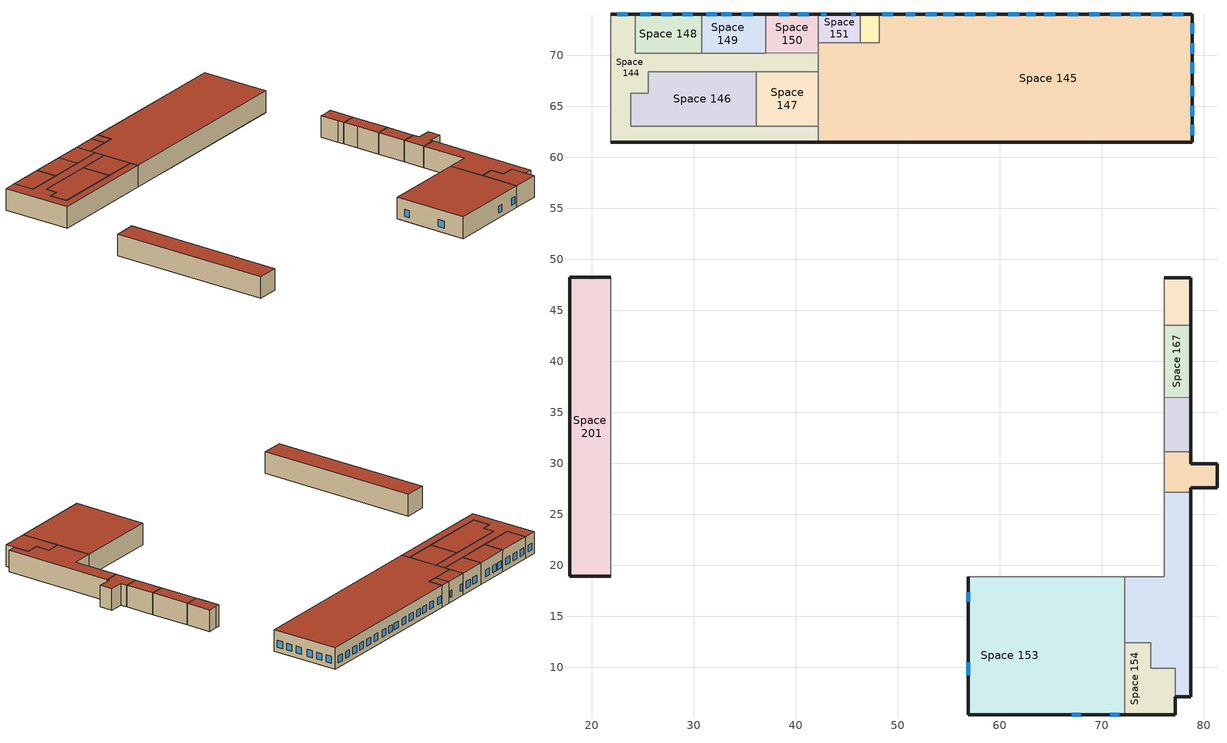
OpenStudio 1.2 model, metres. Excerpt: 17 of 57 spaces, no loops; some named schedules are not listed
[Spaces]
Space 144
 floor ground: 42.21,70.23 42.21,70.18 35.89,70.18 35.89,70.22 z3.96
 floor to Space 138: 42.21,63.03 42.21,61.47 33.91,61.47 33.91,63.03 z3.96; 24.27,74 24.27,70.21 30.78,70.21 35.89,70.22 35.89,70.18 42.21,70.18 42.21,68.41 25.55,68.41 25.55,66.28 23.82,66.28 23.82,63.56 21.87,63.56 21.87,74 z3.96
 floor to Space 129: 23.82,63.56 23.82,63.03 33.91,63.03 33.91,61.47 21.87,61.47 21.87,63.56 z3.96
 wall outside: 21.87,61.47 42.21,61.47 / 24.27,74 21.87,74 z3.96:7.92
 wall to Space 150: 42.21,70.23 37.07,70.22 z3.96:7.92
 wall to Space 145: 42.21,68.41 42.21,70.23 / 42.21,61.47 42.21,63.03 z3.96:7.92
 wall to Space 147: 36.13,68.41 42.21,68.41 / 42.21,63.03 36.13,63.03 z3.96:7.92
 wall to Space 146: 36.13,63.03 23.82,63.03 23.82,66.28 25.55,66.28 25.55,68.41 36.13,68.41 z3.96:7.92
 wall to Space 128: 21.87,74 21.87,61.47 z3.96:7.92
 wall to Space 148: 30.78,70.21 24.27,70.21 24.27,74 z3.96:7.92
 wall to Space 149: 37.07,70.22 30.78,70.21 z3.96:7.92
 window: 23.55,74 22.5,74 z4.86:6.11
 roof outside: 42.21,61.47 42.21,63.03 23.82,63.03 23.82,66.28 25.55,66.28 25.55,68.41 42.21,68.41 42.21,70.23 30.78,70.21 24.27,70.21 24.27,74 21.87,74 21.87,61.47 z7.92
Space 145
 floor to Space 141: 48.22,74 48.22,70.18 42.21,70.18 42.21,71.25 48.2,71.25 48.2,74 z3.96
 floor to Space 138: 48.22,70.18 48.19,61.47 42.21,61.47 42.21,70.18 z3.96
 floor ground: 78.85,74 78.85,61.47 78.81,61.47 z3.96
 floor to Space 133: 78.85,74 78.81,61.47 50.66,61.47 50.66,74 z3.96
 floor to Space 139: 50.66,74 50.66,61.47 48.19,61.47 48.22,70.18 48.22,74 z3.96
 wall outside: 42.21,61.47 78.85,61.47 78.85,74 48.2,74 z3.96:7.92
 wall to Space 147: 42.21,68.41 42.21,63.03 z3.96:7.92
 wall to Space 150: 42.21,71.25 42.21,70.23 z3.96:7.92
 wall to Space 151: 46.34,71.25 42.21,71.25 z3.96:7.92
 wall to Space 152: 48.2,74 48.2,71.25 46.34,71.25 z3.96:7.92
 window: 77.97,74 76.92,74 / 75.91,74 74.86,74 / 73.82,74 72.77,74 / 71.87,74 70.82,74 / 69.81,74 68.76,74 / 67.72,74 66.67,74 / 65.42,74 64.37,74 / 63.54,74 62.6,74 / 61.9,74 60.85,74 / 59.67,74 58.62,74 / 57.61,74 56.56,74 / 55.52,74 54.47,74 / 53.8,74 52.75,74 / 51.71,74 50.78,74 / 49.52,74 48.47,74 / 78.85,72.11 78.85,73.16 / 78.85,70.15 78.85,71.2 / 78.85,68.26 78.85,69.31 / 78.85,65.99 78.85,67.04 / 78.85,64.03 78.85,65.08 / 78.85,62.14 78.85,63.19 z4.86:6.11
 roof outside: 78.85,61.47 78.85,74 48.2,74 48.2,71.25 42.21,71.25 42.21,61.47 z7.92
Space 146
 floor to Space 129: 33.91,63.56 33.91,63.03 23.82,63.03 23.82,63.56 z3.96
 floor to Space 138: 36.13,68.41 36.13,63.03 33.91,63.03 33.91,63.56 23.82,63.56 23.82,66.28 25.55,66.28 25.55,68.41 z3.96
 wall to Space 147: 36.13,63.03 36.13,68.41 z3.96:7.92
 roof outside: 36.13,63.03 36.13,68.41 25.55,68.41 25.55,66.28 23.82,66.28 23.82,63.03 z7.92
Space 147
 floor to Space 138: 42.21,68.41 42.21,63.03 36.13,63.03 36.13,68.41 z3.96
 roof outside: 42.21,63.03 42.21,68.41 36.13,68.41 36.13,63.03 z7.92
Space 148
 floor to Space 138: 30.78,74 30.78,70.21 24.27,70.21 24.27,74 z3.96
 wall outside: 30.78,74 24.27,74 z3.96:7.92
 wall to Space 149: 30.78,70.21 30.78,74 z3.96:7.92
 window: 25.8,74 24.75,74 / 27.89,74 26.84,74 / 29.92,74 28.87,74 z4.86:6.11
 roof outside: 30.78,70.21 30.78,74 24.27,74 24.27,70.21 z7.92
Space 149
 floor to Space 138: 35.89,74 35.89,70.22 30.78,70.21 30.78,74 z3.96
 floor to Space 141: 37.07,74 37.07,70.22 35.89,70.22 35.89,74 z3.96
 wall outside: 37.07,74 30.78,74 z3.96:7.92
 wall to Space 150: 37.07,70.22 37.07,74 z3.96:7.92
 window: 32.26,74 31.21,74 / 33.73,74 32.68,74 / 35.78,74 34.73,74 z4.86:6.11
 roof outside: 30.78,70.21 37.07,70.22 37.07,74 30.78,74 z7.92
Space 150
 floor to Space 141: 42.21,74 42.21,70.23 37.07,70.22 37.07,74 z3.96
 wall outside: 42.21,74 37.07,74 z3.96:7.92
 wall to Space 151: 42.21,71.25 42.21,74 z3.96:7.92
 window: 39.4,74 38.35,74 / 41.27,74 40.22,74 z4.86:6.11
 roof outside: 37.07,70.22 42.21,70.23 42.21,74 37.07,74 z7.92
Space 151
 floor to Space 141: 46.34,74 46.34,71.25 42.21,71.25 42.21,74 z3.96
 wall outside: 46.34,74 42.21,74 z3.96:7.92
 wall to Space 152: 46.34,71.25 46.34,74 z3.96:7.92
 window: 45.9,74 45.45,74 / 42.97,74 42.52,74 z4.86:6.11
 roof outside: 46.34,71.25 46.34,74 42.21,74 42.21,71.25 z7.92
Space 152
 floor to Space 141: 48.2,74 48.2,71.25 46.34,71.25 46.34,74 z3.96
 wall outside: 48.2,74 46.34,74 z3.96:7.92
 roof outside: 48.2,71.25 48.2,74 46.34,74 46.34,71.25 z7.92
Space 153
 floor to Space 103: 65.05,16.94 65.05,5.37 56.89,5.37 56.89,16.94 z3.96
 floor to Space 108: 72.25,18.9 72.25,16.94 56.89,16.94 56.89,18.9 z3.96
 floor to Space 104: 72.25,16.94 72.25,5.37 65.05,5.37 65.05,16.94 z3.96
 wall outside: 56.89,18.9 56.89,5.37 72.25,5.37 z3.96:7.92
 wall to Space 111: 72.25,18.9 56.89,18.9 z3.96:7.92
 wall to Space 168: 72.25,12.41 72.25,18.9 z3.96:7.92
 wall to Space 154: 72.25,5.37 72.25,12.41 z3.96:7.92
 window: 70.84,5.37 71.73,5.37 / 67.05,5.37 67.94,5.37 / 56.89,10.52 56.89,9.23 / 56.89,17.34 56.89,16.42 z4.86:6.11
 roof outside: 72.25,5.37 72.25,18.9 56.89,18.9 56.89,5.37 z7.92
Space 154
 floor to Space 104: 74.39,12.41 74.39,5.37 72.25,5.37 72.25,12.41 z3.96
 floor to Space 108: 74.8,12.41 74.8,9.91 77.21,9.91 77.21,8.88 74.39,8.88 74.39,12.41 z3.96
 floor to Space 105: 77.21,8.88 77.21,5.37 74.39,5.37 74.39,8.88 z3.96
 wall outside: 72.25,5.37 77.21,5.37 77.21,7.11 z3.96:7.92
 wall to Space 168: 77.21,7.11 77.21,9.91 74.8,9.91 74.8,12.41 72.25,12.41 z3.96:7.92
 roof outside: 77.21,5.37 77.21,9.91 74.8,9.91 74.8,12.41 72.25,12.41 72.25,5.37 z7.92
Space 164
 floor to Space 114: 78.73,31.16 78.73,29.95 81.3,29.95 81.3,27.59 78.73,27.59 78.73,27.18 76.15,27.18 76.15,31.16 z3.96
 wall outside: 78.73,27.18 78.73,27.59 81.3,27.59 81.3,29.95 78.73,29.95 78.73,31.16 z3.96:7.92
 wall to Space 165: 78.73,31.16 76.15,31.16 z3.96:7.92
 wall to Space 111: 76.15,31.16 76.15,27.18 z3.96:7.92
 wall to Space 168: 76.15,27.18 77.44,27.18 78.73,27.18 z3.96:7.92
 roof outside: 78.73,27.18 78.73,27.59 81.3,27.59 81.3,29.95 78.73,29.95 78.73,31.16 76.15,31.16 76.15,27.18 z7.92
Space 165
 floor to Space 115: 78.73,36.47 78.73,31.16 76.15,31.16 76.15,36.44 z3.96
 wall outside: 78.73,31.16 78.73,36.47 z3.96:7.92
 wall to Space 167: 78.73,36.47 76.15,36.44 z3.96:7.92
 wall to Space 111: 76.15,36.44 76.15,31.16 z3.96:7.92
 roof outside: 78.73,31.16 78.73,36.47 76.15,36.44 76.15,31.16 z7.92
Space 166
 floor to Space 119: 78.73,48.18 78.73,43.56 76.15,43.56 76.15,48.18 76.95,48.18 z3.96
 wall outside: 78.73,43.56 78.73,48.18 76.95,48.18 76.15,48.18 z3.96:7.92
 wall to Space 116: 76.15,48.18 76.15,44.78 z3.96:7.92
 wall to Space 118: 76.15,44.78 76.15,43.56 z3.96:7.92
 wall to Space 167: 76.15,43.56 78.73,43.56 z3.96:7.92
 roof outside: 78.73,43.56 78.73,48.18 76.95,48.18 76.15,48.18 76.15,43.56 z7.92
Space 167
 floor to Space 117: 78.73,43.56 78.73,36.47 76.15,36.44 76.15,43.56 z3.96
 wall outside: 78.73,36.47 78.73,43.56 z3.96:7.92
 wall to Space 118: 76.15,43.56 76.15,40.8 z3.96:7.92
 wall to Space 116: 76.15,40.8 76.15,36.44 z3.96:7.92
 roof outside: 76.15,36.44 78.73,36.47 78.73,43.56 76.15,43.56 z7.92
Space 168
 floor to Space 112: 77.44,27.18 77.44,23.15 76.15,23.15 76.15,27.18 z3.96
 floor to Space 108: 77.21,18.91 77.21,9.91 74.8,9.91 74.8,12.41 74.39,12.41 74.39,16.94 72.25,16.94 72.25,18.9 76.15,18.9 76.15,18.91 z3.96
 floor to Space 104: 74.39,16.94 74.39,12.41 72.25,12.41 72.25,16.94 z3.96
 floor to Space 106: 78.73,27.18 78.73,7.11 77.21,7.11 77.21,18.91 76.15,18.91 76.15,23.15 77.44,23.15 77.44,27.18 z3.96
 wall outside: 77.21,7.11 78.73,7.11 78.73,27.18 z3.96:7.92
 wall to Space 111: 76.15,18.9 72.25,18.9 / 76.15,27.18 76.15,18.91 z3.96:7.92
 roof outside: 78.73,7.11 78.73,27.18 76.15,27.18 76.15,18.9 72.25,18.9 72.25,12.41 74.8,12.41 74.8,9.91 77.21,9.91 77.21,7.11 z7.92
Space 201
 floor to Space 169: 21.84,48.23 21.84,18.91 17.82,18.91 17.82,48.23 z3.96
 wall outside: 21.84,48.23 17.82,48.23 17.82,18.91 21.84,18.91 z3.96:7.92
 wall to Space 111: 21.84,18.91 21.84,48.23 z3.96:7.92
 roof outside: 21.84,18.91 21.84,48.23 17.82,48.23 17.82,18.91 z7.92
[Site]
Site 1: Latitude {deg}=44.12; Longitude {deg}=-77.53; Time Zone {hr}=-5; Elevation {m}=86
[SizingPeriod:DesignDay] Barometric Pressure {Pa}=100296; Sky Clearness=0; Rain Indicator=0; Snow Indicator=0; Day of Month=21; Daylight Saving Time Indicator=0; Dry-Bulb Temperature Range Modifier Type=DefaultMultipliers
Name | Maximum Dry-Bulb Temperature {C} | Daily Dry-Bulb Temperature Range {deltaC} | Humidity Indicating Conditions at Maximum Dry-Bulb {BasedOnField A3} | Wind Speed {m/s} | Wind Direction {deg} | Month | Day Type | Humidity Indicating Type | Solar Model Indicator | ASHRAE Taub | ASHRAE Taud
Trenton Ann Htg Wind 99.6% Condns WS=>MCDB | -3.4 | 0 | -3.4 | 13.4 | 50 | 1 | WinterDesignDay | Wetbulb | ASHRAEClearSky
Trenton Ann Clg .4% Condns Enth=>MDB | 27.5 | 9.9 | 70700 | 5.1 | 220 | 7 | SummerDesignDay | Enthalpy | ASHRAETau | 0.459 | 2.014
Trenton Ann Hum_n 99.6% Condns DP=>MCDB | -21 | 0 | -27.1 | 2.9 | 50 | 1 | WinterDesignDay | Dewpoint | ASHRAEClearSky
Trenton Ann Htg 99.6% Condns DB | -21.8 | 0 | -21.8 | 2.9 | 50 | 1 | WinterDesignDay | Wetbulb | ASHRAEClearSky
[Building]
Building 58 - Archetype 5A: North Axis {deg}=-5; Default Construction Set=V2Baseline-MNECB_ASHRAE90.1_ClimateZone6_ConstSet 1
[Material]
Name | Roughness | Thickness | Conductivity | Density | Specific Heat | Thermal Absorptance | Solar Absorptance | Visible Absorptance
MAT-CC05 4 HW CONCRETE | Rough | 0.1016 | 1.311 | 2240 | 836.8 | 0.9 | 0.7 | 0.7
MNECB Ref Polystyrene 25mm | MediumRough | 0.02487 | 0.02885 | 28.832 | 1213.897
MNECB Ref concrete 100mm | MediumRough | 0.1016 | 1.80282 | 2242.512 | 837.17
MNECB Ref Gravel 50mm | VeryRough | 0.0508 | 1.80282 | 1601.794 | 837.17 | 0.9 | 0.7 | 0.7
MNECB Built-up Roof 9.5mm | VeryRough | 0.110097 | 0.1634 | 1121.29 | 1465.048 | 0.9 | 0.7 | 0.7
MNECB Ref Metal | Smooth | 0.0015 | 62.7066 | 7832.773 | 502.302 | 0.9 | 0.2 | 0.2
000_G05 25mm wood | MediumSmooth | 0.0254 | 0.15 | 608 | 1630
000_F08 Metal surface | Smooth | 0.0008 | 45.28 | 7824 | 500
000_G05 12mm wood | MediumSmooth | 0.012 | 0.15 | 608 | 1630
Wall Insulation - RSI0.88 | MediumRough | 0.0396 | 0.045 | 265 | 836.8 | 0.9 | 0.7 | 0.7
000_G01a 19mm gypsum board | MediumSmooth | 0.019 | 0.16 | 800 | 1090
000_F16 Acoustic tile | MediumSmooth | 0.0191 | 0.06 | 368 | 590
000_M11 100mm lightweight concrete | MediumRough | 0.1016 | 0.53 | 1280 | 840
000_I01 25mm insulation board | MediumRough | 0.0254 | 0.03 | 43 | 1210
Wall Insulation - RSI2.11 | MediumRough | 0.09495 | 0.045 | 265 | 836.8 | 0.9 | 0.7 | 0.7
MNECB Built-up Roof 9.5mm 2 | VeryRough | 0.0095 | 0.1634 | 1121.29 | 1465.048 | 0.9 | 0.7 | 0.7
Roof Insulation RSI1.76 | MediumRough | 0.08624 | 0.049 | 265 | 836.8 | 0.9 | 0.7 | 0.7
50mm lightweight concrete | MediumRough | 0.05 | 0.53 | 1280 | 840
[Material:NoMass]
CP02 CARPET PAD: Roughness=VeryRough; Thermal Resistance=0.2165; Thermal Absorptance=0.9; Solar Absorptance=0.7; Visible Absorptance=0.8
[Construction]
MNECB Ref Underground Floor 6.136: MNECB Ref Polystyrene 25mm, MNECB Ref concrete 100mm
MNECB_ExtWindow: MNECB Ref Simple Glazing System
000_Interior Partition; 000_Interior Door: 000_G05 25mm wood
000_ExtSlabCarpet_4in_ClimateZone 1-8: MAT-CC05 4 HW CONCRETE, CP02 CARPET PAD
V4-BWall2: 000_F08 Metal surface, 000_G05 12mm wood, Wall Insulation - RSI0.88, 000_G01a 19mm gypsum board
V4-BRoof1- RSI0.7: MNECB Ref Gravel 50mm, MNECB Built-up Roof 9.5mm, MNECB Ref Metal
000_Interior Floor: 000_F16 Acoustic tile, 000_F05 Ceiling air space resistance, 000_M11 100mm lightweight concrete
000_Interior Wall: 000_G01a 19mm gypsum board, 000_F04 Wall air space resistance, 000_G01a 19mm gypsum board
000_Interior Ceiling: 000_M11 100mm lightweight concrete, 000_F05 Ceiling air space resistance, 000_F16 Acoustic tile
000_Exterior Door: 000_F08 Metal surface, 000_I01 25mm insulation board
000_Exterior Window 1: 000_Clear 3mm 1, 000_Air 13mm, 000_Clear 3mm 1
000_Interior Window 1: 000_Clear 3mm 1
V2-BWall2: 000_F08 Metal surface, 000_G05 12mm wood, Wall Insulation - RSI2.11, 000_G01a 19mm gypsum board
V2-BRoof1 1: MNECB Ref Gravel 50mm, MNECB Built-up Roof 9.5mm 2, Roof Insulation RSI1.76, 50mm lightweight concrete
000_Interior Floor 1: 000_F16 Acoustic tile, 000_F05 Ceiling air space resistance, 50mm lightweight concrete
000_Interior Ceiling 1: 50mm lightweight concrete, 000_F05 Ceiling air space resistance, 000_F16 Acoustic tile
MNECB_ExtWindow 1: MNECB Ref Simple Glazing System 1
[WindowMaterial:SimpleGlazingSystem] Solar Heat Gain Coefficient=0.64; Visible Transmittance=0.21
Name | U-Factor {W/m2-K}
MNECB Ref Simple Glazing System | 3.2
MNECB Ref Simple Glazing System 1 | 2.8
[DefaultConstructionSet] Interior Partition Construction=000_Interior Partition
Name | Default Exterior Surface Constructions | Default Interior Surface Constructions | Default Ground Contact Surface Constructions | Default Exterior SubSurface Constructions | Default Interior SubSurface Constructions
V4Baseline-MNECB_ASHRAE90.1_ClimateZone6_ConstSet 1 | ASHRAE_90.1-2004_ClimateZone 5-6 (s_scho)_Exterior_DefSurfCons 5 | 000_Interior_DefSurfCons 11 | 000_Ground_DefSurfCons 11 | ASHRAE_90.1-2004_ClimateZone 5-6 (s_scho)_Exterior_DefSubCons 5 | 000_Interior_DefSubCons 11
V2Baseline-MNECB_ASHRAE90.1_ClimateZone6_ConstSet 1 | ASHRAE_90.1-2004_ClimateZone 5-6 (s_scho)_Exterior_DefSurfCons 6 | 000_Interior_DefSurfCons 8 | 000_Ground_DefSurfCons 12 | ASHRAE_90.1-2004_ClimateZone 5-6 (s_scho)_Exterior_DefSubCons 2 | 000_Interior_DefSubCons 12
[Material:AirGap]
Name | Thermal Resistance
000_F05 Ceiling air space resistance | 0.18
000_F04 Wall air space resistance | 0.15
[WindowMaterial:Glazing]
000_Clear 3mm 1: Optical Data Type=SpectralAverage; Thickness=0.003; Solar Transmittance at Normal Incidence=0.837; Front Side Solar Reflectance at Normal Incidence=0.075; Back Side Solar Reflectance at Normal Incidence=0.075; Visible Transmittance at Normal Incidence=0.898; Front Side Visible Reflectance at Normal Incidence=0.081; Back Side Visible Reflectance at Normal Incidence=0.081; Infrared Transmittance at Normal Incidence=0; Front Side Infrared Hemispherical Emissivity=0.84; Back Side Infrared Hemispherical Emissivity=0.84; Conductivity=0.9
[WindowMaterial:Gas]
000_Air 13mm: Gas Type=Air; Thickness=0.0127
[DefaultSurfaceConstructions]
Name | Floor Construction | Wall Construction | Roof Ceiling Construction
ASHRAE_90.1-2004_ClimateZone 5-6 (s_scho)_Exterior_DefSurfCons 5 | 000_ExtSlabCarpet_4in_ClimateZone 1-8 | V4-BWall2 | V4-BRoof1- RSI0.7
000_Interior_DefSurfCons 11 | 000_Interior Floor | 000_Interior Wall | 000_Interior Ceiling
000_Ground_DefSurfCons 11; 000_Ground_DefSurfCons 12 | MNECB Ref Underground Floor 6.136 |  | 000_ExtSlabCarpet_4in_ClimateZone 1-8
ASHRAE_90.1-2004_ClimateZone 5-6 (s_scho)_Exterior_DefSurfCons 6 | 000_ExtSlabCarpet_4in_ClimateZone 1-8 | V2-BWall2 | V2-BRoof1 1
000_Interior_DefSurfCons 8 | 000_Interior Floor 1 | 000_Interior Wall | 000_Interior Ceiling 1
[DefaultSubSurfaceConstructions] Glass Door Construction=000_Exterior Window 1; Skylight Construction=000_Exterior Window 1; Tubular Daylight Dome Construction=000_Interior Window 1; Tubular Daylight Diffuser Construction=000_Interior Window 1
Name | Fixed Window Construction | Operable Window Construction | Door Construction
ASHRAE_90.1-2004_ClimateZone 5-6 (s_scho)_Exterior_DefSubCons 5 | MNECB_ExtWindow | MNECB_ExtWindow | 000_Exterior Door
000_Interior_DefSubCons 11; 000_Interior_DefSubCons 12 | 000_Interior Window 1 | 000_Interior Window 1 | 000_Interior Door
ASHRAE_90.1-2004_ClimateZone 5-6 (s_scho)_Exterior_DefSubCons 2 | MNECB_ExtWindow 1 | MNECB_ExtWindow 1 | 000_Exterior Door
[DesignSpecification:OutdoorAir]
Name | Outdoor Air Flow per Person {m3/s-person}
NECB-Washroom-*-oa | 0.009134
NECB-Locker room-*-oa; NECB-Lounge/recreation-B-oa | 0.009398
NECB-Corr. < 2.4m wide-*-oa | 0.030448
NECB-Lobby - other-C-oa | 0.041149
NECB-Storage area-E-oa | 0.035523
NECB-Office - enclosed-A-oa | 0.008627
NECB-Conf./meet./multi-purpose-C-oa | 0.007874
[ThermostatSetpoint:DualSetpoint] Heating Setpoint Temperature Schedule=Heating Temp Setpoint- Constant 22; Cooling Setpoint Temperature Schedule=Cooling Temp Setpoint
Thermostat Setpoint Dual Setpoint 5; Thermostat Setpoint Dual Setpoint 6; Thermostat Setpoint Dual Setpoint 7; Thermostat Setpoint Dual Setpoint 8; Thermostat Setpoint Dual Setpoint 9
[BuildingStory]
Building Story 2: Nominal Z Coordinate {m}=0; Nominal Floor to Floor Height {m}=3.9624
[Space] Building Story=Building Story 2
Name | Space Type | Thermal Zone
Space 144 | MNECB-Corridors1 | Thermal Zone 16
Space 145 | MNECB-Conference/meeting | Thermal Zone 15
Space 146; Space 149 | MNECB-Office - enclosed | Thermal Zone 16
Space 147 | MNECB-Locker room | Thermal Zone 16
Space 148 | MNECB-Conference/meeting | Thermal Zone 16
Space 150 | MNECB-Lounge/recreation | Thermal Zone 16
Space 151 | MNECB-Washroom | Thermal Zone 15
Space 152 | MNECB-Storage area | Thermal Zone 15
Space 153 | MNECB-Conference/meeting | Thermal Zone 14
Space 154 | MNECB-Storage area | Thermal Zone 14
Space 164; Space 165; Space 166 | MNECB-Lobby | Thermal Zone 17
Space 167; Space 168 | MNECB-Storage area | Thermal Zone 17
Space 201 | MNECB-Conference/meeting | Thermal Zone 13
[ThermalZone] Use Ideal Air Loads=No
Name | Thermostat | Zone Inside Convection Algorithm | Zone Outside Convection Algorithm
Thermal Zone 13 | Thermostat Setpoint Dual Setpoint 5
Thermal Zone 14 | Thermostat Setpoint Dual Setpoint 6
Thermal Zone 15 | Thermostat Setpoint Dual Setpoint 7 | Simple | SimpleCombined
Thermal Zone 16 | Thermostat Setpoint Dual Setpoint 8
Thermal Zone 17 | Thermostat Setpoint Dual Setpoint 9
[SpaceType]
Name | Default Schedule Set | Design Specification Outdoor Air Object | Default Construction Set
MNECB-Washroom | NECB-B-Cardio Weight Room | NECB-Washroom-*-oa
MNECB-Locker room | NECB-B-Cardio Weight Room | NECB-Locker room-*-oa
MNECB-Corridors1 | NECB-B-Gym | NECB-Corr. < 2.4m wide-*-oa
MNECB-Lobby | NECB-C | NECB-Lobby - other-C-oa
MNECB-Storage area | NECB-E | NECB-Storage area-E-oa
MNECB-Office - enclosed | NECB-A | NECB-Office - enclosed-A-oa
MNECB-Lounge/recreation | NECB-B-Gym | NECB-Lounge/recreation-B-oa
MNECB-Conference/meeting | NECB-C | NECB-Conf./meet./multi-purpose-C-oa | V4Baseline-MNECB_ASHRAE90.1_ClimateZone6_ConstSet 1
[People]
Name | People Definition | Space or SpaceType
NECB-Washroom-sched-*-people | MNECB-Bldg58-Washroom-sched-*-people_def | MNECB-Washroom
NECB-Locker room-sched-*-people | MNECB-Bldg58-Locker room-sched-*-people_def | MNECB-Locker room
NECB-Corr. < 2.4m wide-sched-*-people | MNECB-Bldg58-Corridors-sched-*-people_def | MNECB-Corridors1
NECB-Lobby - other-sched-C-people | MNECB-Bldg58-Lobby-people_def | MNECB-Lobby
NECB-Storage area-sched-E-people | MNECB-Bldg58-Storage area-sched-E-people_def | MNECB-Storage area
NECB-Office - enclosed-sched-A-people | MNECB-Office-Bldg58- enclosed-sched-A-people_def | MNECB-Office - enclosed
NECB-Lounge/recreation-sched-B-people | MNECB-Bldg58-Lounge/recreation-sched-B-people_def | MNECB-Lounge/recreation
NECB-Conf./meet./multi-purpose-sched-C-people | MNECB-Bldg58-Conference/meeting-people_def | MNECB-Conference/meeting
[People:Definition] Number of People Calculation Method=Area/Person; Fraction Radiant=0.3
Name | Space Floor Area per Person {m2/person}
MNECB-Bldg58-Washroom-sched-*-people_def | 300
MNECB-Bldg58-Locker room-sched-*-people_def; MNECB-Bldg58-Lobby-people_def; MNECB-Bldg58-Lounge/recreation-sched-B-people_def | 100
MNECB-Bldg58-Corridors-sched-*-people_def; MNECB-Bldg58-Storage area-sched-E-people_def | 1000
MNECB-Office-Bldg58- enclosed-sched-A-people_def | 200
MNECB-Bldg58-Conference/meeting-people_def | 50
[Lights]
Name | Lights Definition | Space or SpaceType
NECB-Washroom-sched-*-lights | MNECB-Washroom-sched-*-lights_def | MNECB-Washroom
NECB-Locker room-sched-*-lights | MNECB-Locker room-sched-*-lights_def | MNECB-Locker room
NECB-Corr. < 2.4m wide-sched-*-lights | MNECB-Corridors-sched-*-lights_def | MNECB-Corridors1
NECB-Lobby - other-sched-C-lights | MNECB-Lobby-sched-C-lights_def | MNECB-Lobby
NECB-Storage area-sched-E-lights | MNECB-Storage area-sched-E-lights_def | MNECB-Storage area
NECB-Office - enclosed-sched-A-lights | MNECB-Office - enclosed-sched-A-lights_def | MNECB-Office - enclosed
NECB-Lounge/recreation-sched-B-lights | MNECB-Lounge/recreation-sched-B-lights_def | MNECB-Lounge/recreation
NECB-Conf./meet./multi-purpose-sched-C-lights | MNECB-Conference/meeting-lights_def | MNECB-Conference/meeting
[Lights:Definition] Design Level Calculation Method=Watts/Area
Name | Watts per Space Floor Area {W/m2}
MNECB-Washroom-sched-*-lights_def | 8.7
MNECB-Locker room-sched-*-lights_def; MNECB-Corridors-sched-*-lights_def | 8.6
MNECB-Lobby-sched-C-lights_def | 10.8
MNECB-Storage area-sched-E-lights_def | 3.2
MNECB-Office - enclosed-sched-A-lights_def; MNECB-Conference/meeting-lights_def | 19.4
MNECB-Lounge/recreation-sched-B-lights_def | 7.5
[ElectricEquipment]
Name | Electric Equipment Definition | Space or SpaceType
NECB-Washroom-sched-*-elec | MNECB-Washroom-sched-*-elec_def | MNECB-Washroom
NECB-Locker room-sched-*-elec | MNECB-Locker room-sched-*-elec_def | MNECB-Locker room
NECB-Corr. < 2.4m wide-sched-*-elec | MNECB-Corridor1-sched-*-elec_def | MNECB-Corridors1
NECB-Lobby - other-sched-C-elec | MNECB-Lobby - other-sched-C-elec_def | MNECB-Lobby
NECB-Storage area-sched-E-elec | MNECB-Storage area-sched-E-elec_def | MNECB-Storage area
NECB-Office - enclosed-sched-A-elec | MNECB-Office - enclosed-sched-A-elec_def | MNECB-Office - enclosed
NECB-Lounge/recreation-sched-B-elec | MNECB-Lounge/recreation-sched-B-elec_def | MNECB-Lounge/recreation
NECB-Conf./meet./multi-purpose-sched-C-elec | MNECB-Conference/meeting-sched-C-elec_def | MNECB-Conference/meeting
[ElectricEquipment:Definition] Design Level Calculation Method=Watts/Area
Name | Watts per Space Floor Area {W/m2}
MNECB-Washroom-sched-*-elec_def; MNECB-Lobby - other-sched-C-elec_def; MNECB-Storage area-sched-E-elec_def; MNECB-Lounge/recreation-sched-B-elec_def; MNECB-Conference/meeting-sched-C-elec_def | 1
MNECB-Locker room-sched-*-elec_def | 2.5
MNECB-Corridor1-sched-*-elec_def | 0
MNECB-Office - enclosed-sched-A-elec_def | 7.5
[DefaultScheduleSet] People Activity Level Schedule=PrimarySchool Activity
Name | Hours of Operation Schedule | Number of People Schedule | Lighting Schedule | Electric Equipment Schedule | Hot Water Equipment Schedule | Other Equipment Schedule
NECB-C | NECB-C-Fan | NECB-C-Bldg58-Occ | NECB-C-Bldg58-Ltg | NECB-C-Bldg58-Equ | NECB-C-HW | NECB-C-Proc
NECB-B-Cardio Weight Room | NECB-B-Bldg58-Fan | NECB-B-Bldg58-Cardio-WeightRoom-Occ | NECB-B-Bldg58-Cardio Weight Room-Ltg | NECB-B-Bldg58-Cardio Weight Room-Equ | NECB-B-Bldg58-HW | NECB-B-Proc
NECB-E | NECB-E-Fan | NECB-E-Bldg58-Occ | NECB-E-Bldg58-Ltg | NECB-E-Bldg58-Equ | NECB-E-HW | NECB-E-Proc
NECB-A | NECB-A-Fan | NECB-A-Occ | NECB-A-Bldg58-Ltg | NECB-A-Equ | NECB-A-HW | NECB-A-Proc
NECB-B-Gym | NECB-B-Bldg58-Fan | NECB-B-Bldg58-Gym-Occ | NECB-B-Bldg58-Gym-Ltg | NECB-B-Bldg58-Gym-Equ | NECB-B-Bldg58-HW | NECB-B-Proc
[SpaceInfiltration:DesignFlowRate] Schedule=Always On; Design Flow Rate Calculation Method=Flow/ExteriorArea; Design Flow Rate {m3/s}=0; Flow per Exterior Surface Area {m3/s-m2}=0.00035
Name | Space or SpaceType
Space Infiltration Design Flow Rate 41 | Space 144
Space Infiltration Design Flow Rate 42 | Space 145
Space Infiltration Design Flow Rate 43 | Space 146
Space Infiltration Design Flow Rate 44 | Space 147
Space Infiltration Design Flow Rate 45 | Space 148
Space Infiltration Design Flow Rate 46 | Space 149
Space Infiltration Design Flow Rate 47 | Space 150
Space Infiltration Design Flow Rate 48 | Space 151
Space Infiltration Design Flow Rate 49 | Space 152
Space Infiltration Design Flow Rate 50 | Space 153
Space Infiltration Design Flow Rate 51 | Space 154
Space Infiltration Design Flow Rate 52 | Space 164
Space Infiltration Design Flow Rate 53 | Space 165
Space Infiltration Design Flow Rate 54 | Space 166
Space Infiltration Design Flow Rate 55 | Space 167
Space Infiltration Design Flow Rate 56 | Space 168
Space Infiltration Design Flow Rate 57 | Space 201
[Schedule:Ruleset]
Always On: Default Day Schedule=Always On Default Schedule; Summer Design Day Schedule=Always On Summer Design Day; Winter Design Day Schedule=Always On Winter Design Day
PrimarySchool Activity: Default Day Schedule=PrimarySchool Activity Default Schedule; Summer Design Day Schedule=PrimarySchool Activity Summer Design Day; Winter Design Day Schedule=PrimarySchool Activity Winter Design Day
NECB-C-Fan: Default Day Schedule=Schedule Day 20
NECB-C-Bldg58-Occ: Default Day Schedule=Schedule Day 17
NECB-C-Bldg58-Ltg: Default Day Schedule=Schedule Day 18
NECB-C-Bldg58-Equ: Default Day Schedule=Schedule Day 19
NECB-C-HW: Default Day Schedule=Schedule Day 24
NECB-C-Proc: Default Day Schedule=Schedule Day 21
NECB-B-Bldg58-Fan: Default Day Schedule=Schedule Day 12
NECB-B-Bldg58-Cardio-WeightRoom-Occ: Default Day Schedule=Schedule Day 9
NECB-B-Bldg58-Cardio Weight Room-Ltg: Default Day Schedule=Schedule Day 10
NECB-B-Bldg58-Cardio Weight Room-Equ: Default Day Schedule=Schedule Day 11
NECB-B-Bldg58-HW: Default Day Schedule=Schedule Day 16
NECB-B-Proc: Default Day Schedule=Schedule Day 13
NECB-E-Fan: Default Day Schedule=Schedule Day 36
NECB-E-Bldg58-Occ: Default Day Schedule=Schedule Day 33
NECB-E-Bldg58-Ltg: Default Day Schedule=Schedule Day 34
NECB-E-Bldg58-Equ: Default Day Schedule=Schedule Day 35
NECB-E-HW: Default Day Schedule=Schedule Day 40
NECB-E-Proc: Default Day Schedule=Schedule Day 37
NECB-A-Fan: Default Day Schedule=Schedule Day 4
NECB-A-Occ: Default Day Schedule=Schedule Day 1
NECB-A-Bldg58-Ltg: Default Day Schedule=Schedule Day 2
NECB-A-Equ: Default Day Schedule=Schedule Day 3
NECB-A-HW: Default Day Schedule=Schedule Day 8
NECB-A-Proc: Default Day Schedule=Schedule Day 5
NECB-B-Bldg58-Gym-Occ: Default Day Schedule=Schedule Day 25
NECB-B-Bldg58-Gym-Ltg: Default Day Schedule=Schedule Day 29
NECB-B-Bldg58-Gym-Equ: Default Day Schedule=Schedule Day 32
Heating Temp Setpoint- Constant 22: Default Day Schedule=Schedule Day 59
Cooling Temp Setpoint: Default Day Schedule=Schedule Day 60
[Schedule:Day]
Always On Default Schedule; Schedule Day 12; Schedule Day 10; Schedule Day 11; Schedule Day 36; Schedule Day 33; Schedule Day 34; Schedule Day 35; Schedule Day 40; Schedule Day 37; Schedule Day 4; Schedule Day 1; Schedule Day 2; Schedule Day 3; Schedule Day 8; Schedule Day 5; Schedule Day 25; Schedule Day 30: 24, 0, 0
Always On Rule 1 Day Schedule; Always On Winter Design Day; Always On Summer Design Day: 24, 0, 1
PrimarySchool Activity Rule 1 Day Schedule: 24, 0, 120
sunNECB-C-Fan 1: 1, 0, 0, 2, 0, 0, 3, 0, 0, 4, 0, 0, 5, 0, 0, 6, 0, 0, 7, 0, 0, 8, 0, 0, 9, 0, 0, 10, 0, 1, 11, 0, 1, 12, 0, 1, 13, 0, 1, 14, 0, 1, 15, 0, 1, 16, 0, 1, 17, 0, 1, 18, 0, 1, 19, 0, 1, 20, 0, 0, 21, 0, 0, 22, 0, 0, 23, 0, 0, 24, 0, 0
satNECB-C-Fan 1; wkdNECB-C-Fan 1: 1, 0, 0, 2, 0, 0, 3, 0, 0, 4, 0, 0, 5, 0, 0, 6, 0, 0, 7, 0, 0, 8, 0, 1, 9, 0, 1, 10, 0, 1, 11, 0, 1, 12, 0, 1, 13, 0, 1, 14, 0, 1, 15, 0, 1, 16, 0, 1, 17, 0, 1, 18, 0, 1, 19, 0, 1, 20, 0, 1, 21, 0, 1, 22, 0, 0, 23, 0, 0, 24, 0, 0
sunNECB-C-Occ 1; satNECB-C-Occ 1; sunNECB-E-Fan 1; sunNECB-E-Occ 1; satNECB-E-Occ 1; sunNECB-A-Fan 1; satNECB-A-Fan 1; sunNECB-A-Occ 1; satNECB-A-Occ 1: 1, 0, 0, 2, 0, 0, 3, 0, 0, 4, 0, 0, 5, 0, 0, 6, 0, 0, 7, 0, 0, 8, 0, 0, 9, 0, 0, 10, 0, 0, 11, 0, 0, 12, 0, 0, 13, 0, 0, 14, 0, 0, 15, 0, 0, 16, 0, 0, 17, 0, 0, 18, 0, 0, 19, 0, 0, 20, 0, 0, 21, 0, 0, 22, 0, 0, 23, 0, 0, 24, 0, 0
wkdNECB-C-Occ 1: 1, 0, 0, 2, 0, 0, 3, 0, 0, 4, 0, 0, 5, 0, 0, 6, 0, 0, 7, 0, 0, 8, 0, 0, 9, 0, 0.1, 10, 0, 0.2, 11, 0, 0.5, 12, 0, 0.5, 13, 0, 0.7, 14, 0, 0.7, 15, 0, 0.7, 16, 0, 0.7, 17, 0, 0.8, 18, 0, 0.7, 19, 0, 0.5, 20, 0, 0.3, 21, 0, 0.3, 22, 0, 0, 23, 0, 0, 24, 0, 0
sunNECB-C-Ltg 1; sunNECB-E-Ltg 1; sunNECB-A-Ltg 1; Schedule Day 27; Schedule Day 28: 24, 0, 0.05
wkdNECB-C-Ltg 1; wkdNECB-C-Equ 1; satNECB-C-Proc 1; wkdNECB-C-Proc 1: 1, 0, 0.05, 2, 0, 0.05, 3, 0, 0.05, 4, 0, 0.05, 5, 0, 0.05, 6, 0, 0.05, 7, 0, 0.05, 8, 0, 0.05, 9, 0, 0.5, 10, 0, 0.9, 11, 0, 0.9, 12, 0, 0.9, 13, 0, 0.9, 14, 0, 0.9, 15, 0, 0.9, 16, 0, 0.9, 17, 0, 0.9, 18, 0, 0.9, 19, 0, 0.9, 20, 0, 0.6, 21, 0, 0.5, 22, 0, 0.05, 23, 0, 0.05, 24, 0, 0.05
sunNECB-C-Equ 1; sunNECB-E-Equ 1; sunNECB-E-HW 1; sunNECB-E-Proc 1; sunNECB-A-HW 1; satNECB-A-HW 1: 1, 0, 0.05, 2, 0, 0.05, 3, 0, 0.05, 4, 0, 0.05, 5, 0, 0.05, 6, 0, 0.05, 7, 0, 0.05, 8, 0, 0.05, 9, 0, 0.05, 10, 0, 0.05, 11, 0, 0.05, 12, 0, 0.05, 13, 0, 0.05, 14, 0, 0.05, 15, 0, 0.05, 16, 0, 0.05, 17, 0, 0.05, 18, 0, 0.05, 19, 0, 0.05, 20, 0, 0.05, 21, 0, 0.05, 22, 0, 0.05, 23, 0, 0.05, 24, 0, 0.05
sunNECB-C-HW 1: 1, 0, 0.05, 2, 0, 0.05, 3, 0, 0.05, 4, 0, 0.05, 5, 0, 0.05, 6, 0, 0.05, 7, 0, 0.05, 8, 0, 0.05, 9, 0, 0.05, 10, 0, 0.05, 11, 0, 0.1, 12, 0, 0.2, 13, 0, 0.4, 14, 0, 0.8, 15, 0, 0.8, 16, 0, 0.6, 17, 0, 0.4, 18, 0, 0.3, 19, 0, 0.2, 20, 0, 0.05, 21, 0, 0.05, 22, 0, 0.05, 23, 0, 0.05, 24, 0, 0.05
satNECB-C-HW 1: 1, 0, 0.05, 2, 0, 0.05, 3, 0, 0.05, 4, 0, 0.05, 5, 0, 0.05, 6, 0, 0.05, 7, 0, 0.05, 8, 0, 0.05, 9, 0, 0.1, 10, 0, 0.2, 11, 0, 0.3, 12, 0, 0.5, 13, 0, 0.9, 14, 0, 0.9, 15, 0, 0.9, 16, 0, 0.9, 17, 0, 0.7, 18, 0, 0.5, 19, 0, 0.3, 20, 0, 0.2, 21, 0, 0.2, 22, 0, 0.05, 23, 0, 0.05, 24, 0, 0.05
wkdNECB-C-HW 1: 1, 0, 0.05, 2, 0, 0.05, 3, 0, 0.05, 4, 0, 0.05, 5, 0, 0.05, 6, 0, 0.05, 7, 0, 0.05, 8, 0, 0.05, 9, 0, 0.1, 10, 0, 0.2, 11, 0, 0.3, 12, 0, 0.4, 13, 0, 0.8, 14, 0, 0.8, 15, 0, 0.8, 16, 0, 0.8, 17, 0, 0.6, 18, 0, 0.4, 19, 0, 0.3, 20, 0, 0.2, 21, 0, 0.2, 22, 0, 0.05, 23, 0, 0.05, 24, 0, 0.05
sunNECB-C-Proc 1: 1, 0, 0.05, 2, 0, 0.05, 3, 0, 0.05, 4, 0, 0.05, 5, 0, 0.05, 6, 0, 0.05, 7, 0, 0.05, 8, 0, 0.05, 9, 0, 0.05, 10, 0, 0.05, 11, 0, 0.5, 12, 0, 0.9, 13, 0, 0.9, 14, 0, 0.9, 15, 0, 0.9, 16, 0, 0.9, 17, 0, 0.9, 18, 0, 0.9, 19, 0, 0.6, 20, 0, 0.05, 21, 0, 0.05, 22, 0, 0.05, 23, 0, 0.05, 24, 0, 0.05
sunNECB-B-Fan 1; satNECB-B-Fan 1; wkdNECB-B-Fan 1: 1, 0, 0, 2, 0, 0, 3, 0, 0, 4, 0, 0, 5, 0, 0, 6, 0, 1, 7, 0, 1, 8, 0, 1, 9, 0, 1, 10, 0, 1, 11, 0, 1, 12, 0, 1, 13, 0, 1, 14, 0, 1, 15, 0, 1, 16, 0, 1, 17, 0, 1, 18, 0, 1, 19, 0, 1, 20, 0, 1, 21, 0, 1, 22, 0, 1, 23, 0, 1, 24, 0, 0
sunNECB-B-Occ 1: 1, 0, 0.1, 2, 0, 0.3, 3, 0, 0, 4, 0, 0, 5, 0, 0, 6, 0, 0, 7, 0, 0, 8, 0, 0, 9, 0, 0, 10, 0, 0, 11, 0, 0.1, 12, 0, 0.4, 13, 0, 0.5, 14, 0, 0.5, 15, 0, 0.4, 16, 0, 0.2, 17, 0, 0.2, 18, 0, 0.2, 19, 0, 0.5, 20, 0, 0.7, 21, 0, 0.7, 22, 0, 0.5, 23, 0, 0.3, 24, 0, 0.1
satNECB-B-Occ 1: 1, 0, 0.5, 2, 0, 0.3, 3, 0, 0, 4, 0, 0, 5, 0, 0, 6, 0, 0, 7, 0, 0, 8, 0, 0, 9, 0, 0, 10, 0, 0.1, 11, 0, 0.2, 12, 0, 0.5, 13, 0, 0.9, 14, 0, 0.8, 15, 0, 0.5, 16, 0, 0.2, 17, 0, 0.2, 18, 0, 0.3, 19, 0, 0.6, 20, 0, 0.9, 21, 0, 0.9, 22, 0, 0.9, 23, 0, 0.6, 24, 0, 0.6
wkdNECB-B-Occ 1: 1, 0, 0.3, 2, 0, 0.1, 3, 0, 0, 4, 0, 0, 5, 0, 0, 6, 0, 0, 7, 0, 0.0943235, 8, 0, 0.2, 9, 0, 0.5, 10, 0, 0.9, 11, 0, 0.9, 12, 0, 0.9, 13, 0, 0.9, 14, 0, 0.8, 15, 0, 0.5, 16, 0, 0.2, 17, 0, 0.2, 18, 0, 0.3, 19, 0, 0.6, 20, 0, 0.9, 21, 0, 0.9, 22, 0, 0.6, 23, 0, 0.4, 24, 0, 0.4
sunNECB-B-Ltg 1; sunNECB-B-Equ 1; sunNECB-B-Proc 1: 1, 0, 0.5, 2, 0, 0.5, 3, 0, 0.1, 4, 0, 0.1, 5, 0, 0.1, 6, 0, 0.1, 7, 0, 0.1, 8, 0, 0.1, 9, 0, 0.1, 10, 0, 0.1, 11, 0, 0.5, 12, 0, 0.9, 13, 0, 0.9, 14, 0, 0.9, 15, 0, 0.9, 16, 0, 0.9, 17, 0, 0.9, 18, 0, 0.9, 19, 0, 0.9, 20, 0, 0.9, 21, 0, 0.9, 22, 0, 0.9, 23, 0, 0.9, 24, 0, 0.5
satNECB-B-Ltg 1; satNECB-B-Equ 1; satNECB-B-Proc 1; wkdNECB-B-Proc 1: 1, 0, 0.9, 2, 0, 0.5, 3, 0, 0.1, 4, 0, 0.1, 5, 0, 0.1, 6, 0, 0.1, 7, 0, 0.1, 8, 0, 0.1, 9, 0, 0.1, 10, 0, 0.5, 11, 0, 0.7, 12, 0, 0.9, 13, 0, 0.9, 14, 0, 0.9, 15, 0, 0.9, 16, 0, 0.9, 17, 0, 0.9, 18, 0, 0.9, 19, 0, 0.9, 20, 0, 0.9, 21, 0, 0.9, 22, 0, 0.9, 23, 0, 0.9, 24, 0, 0.9
wkdNECB-B-Ltg 1: 1, 0, 0.9, 2, 0, 0.5, 3, 0, 0.1, 4, 0, 0.1, 5, 0, 0.1, 6, 0, 0.1, 7, 0, 0.5, 8, 0, 0.5, 9, 0, 0.5, 10, 0, 0.5, 11, 0, 0.7, 12, 0, 0.9, 13, 0, 0.9, 14, 0, 0.9, 15, 0, 0.9, 16, 0, 0.9, 17, 0, 0.9, 18, 0, 0.9, 19, 0, 0.9, 20, 0, 0.9, 21, 0, 0.9, 22, 0, 0.9, 23, 0, 0.9, 24, 0, 0.9
wkdNECB-B-Equ 1: 1, 0, 0.1, 2, 0, 0.1, 3, 0, 0.1, 4, 0, 0.1, 5, 0, 0.1, 6, 0, 0.1, 7, 0, 0.5, 8, 0, 0.5, 9, 0, 0.5, 10, 0, 0.7, 11, 0, 0.9, 12, 0, 0.9, 13, 0, 0.9, 14, 0, 0.9, 15, 0, 0.9, 16, 0, 0.9, 17, 0, 0.9, 18, 0, 0.9, 19, 0, 0.9, 20, 0, 0.9, 21, 0, 0.9, 22, 0, 0.9, 23, 0, 0.9, 24, 0, 0.5
sunNECB-B-HW 1: 1, 0, 0.5, 2, 0, 0.6, 3, 0, 0.05, 4, 0, 0.05, 5, 0, 0.05, 6, 0, 0.05, 7, 0, 0.05, 8, 0, 0.05, 9, 0, 0.05, 10, 0, 0.7, 11, 0, 0.7, 12, 0, 0.4, 13, 0, 0.5, 14, 0, 0.6, 15, 0, 0.6, 16, 0, 0.4, 17, 0, 0.3, 18, 0, 0.3, 19, 0, 0.4, 20, 0, 0.5, 21, 0, 0.8, 22, 0, 0.8, 23, 0, 0.5, 24, 0, 0.5
satNECB-B-HW 1: 1, 0, 0.7, 2, 0, 0.6, 3, 0, 0.05, 4, 0, 0.05, 5, 0, 0.05, 6, 0, 0.05, 7, 0, 0.05, 8, 0, 0.05, 9, 0, 0.05, 10, 0, 0.7, 11, 0, 0.7, 12, 0, 0.4, 13, 0, 0.5, 14, 0, 0.6, 15, 0, 0.6, 16, 0, 0.4, 17, 0, 0.3, 18, 0, 0.3, 19, 0, 0.4, 20, 0, 0.5, 21, 0, 0.8, 22, 0, 0.8, 23, 0, 0.9, 24, 0, 0.9
wkdNECB-B-HW 1: 1, 0, 0.6, 2, 0, 0.5, 3, 0, 0.05, 4, 0, 0.05, 5, 0, 0.05, 6, 0, 0.05, 7, 0, 0.7, 8, 0, 0.7, 9, 0, 0.7, 10, 0, 0.7, 11, 0, 0.7, 12, 0, 0.4, 13, 0, 0.5, 14, 0, 0.6, 15, 0, 0.6, 16, 0, 0.4, 17, 0, 0.3, 18, 0, 0.3, 19, 0, 0.4, 20, 0, 0.5, 21, 0, 0.9, 22, 0, 0.9, 23, 0, 0.6, 24, 0, 0.6
satNECB-E-Fan 1: 1, 0, 0, 2, 0, 0, 3, 0, 0, 4, 0, 0, 5, 0, 0, 6, 0, 0, 7, 0, 0, 8, 0, 0, 9, 0, 1, 10, 0, 1, 11, 0, 1, 12, 0, 1, 13, 0, 1, 14, 0, 1, 15, 0, 1, 16, 0, 1, 17, 0, 1, 18, 0, 0, 19, 0, 0, 20, 0, 0, 21, 0, 0, 22, 0, 0, 23, 0, 0, 24, 0, 0
wkdNECB-E-Fan 1: 1, 0, 0, 2, 0, 0, 3, 0, 0, 4, 0, 0, 5, 0, 0, 6, 0, 0, 7, 0, 0, 8, 0, 1, 9, 0, 1, 10, 0, 1, 11, 0, 1, 12, 0, 1, 13, 0, 1, 14, 0, 1, 15, 0, 1, 16, 0, 1, 17, 0, 1, 18, 0, 1, 19, 0, 1, 20, 0, 0, 21, 0, 0, 22, 0, 0, 23, 0, 0, 24, 0, 0
wkdNECB-E-Occ 1: 1, 0, 0, 2, 0, 0, 3, 0, 0, 4, 0, 0, 5, 0, 0, 6, 0, 0, 7, 0, 0, 8, 0, 0, 9, 0, 0.2, 10, 0, 0.7, 11, 0, 0.9, 12, 0, 0.9, 13, 0, 0.9, 14, 0, 0.9, 15, 0, 0.5, 16, 0, 0.9, 17, 0, 0.8, 18, 0, 0.8, 19, 0, 0.2, 20, 0, 0, 21, 0, 0, 22, 0, 0, 23, 0, 0, 24, 0, 0
wkdNECB-E-Ltg 1; wkdNECB-E-Equ 1; wkdNECB-E-Proc 1: 1, 0, 0.05, 2, 0, 0.05, 3, 0, 0.05, 4, 0, 0.05, 5, 0, 0.05, 6, 0, 0.05, 7, 0, 0.05, 8, 0, 0.05, 9, 0, 0.4, 10, 0, 0.7, 11, 0, 0.9, 12, 0, 0.9, 13, 0, 0.9, 14, 0, 0.9, 15, 0, 0.9, 16, 0, 0.9, 17, 0, 0.9, 18, 0, 0.9, 19, 0, 0.4, 20, 0, 0.05, 21, 0, 0.05, 22, 0, 0.05, 23, 0, 0.05, 24, 0, 0.05
satNECB-E-HW 1: 1, 0, 0.05, 2, 0, 0.05, 3, 0, 0.05, 4, 0, 0.05, 5, 0, 0.05, 6, 0, 0.05, 7, 0, 0.05, 8, 0, 0.05, 9, 0, 0.05, 10, 0, 0.05, 11, 0, 0.2, 12, 0, 0.2, 13, 0, 0.4, 14, 0, 0.2, 15, 0, 0.2, 16, 0, 0.2, 17, 0, 0.05, 18, 0, 0.05, 19, 0, 0.05, 20, 0, 0.05, 21, 0, 0.05, 22, 0, 0.05, 23, 0, 0.05, 24, 0, 0.05
wkdNECB-E-HW 1: 1, 0, 0.05, 2, 0, 0.05, 3, 0, 0.05, 4, 0, 0.05, 5, 0, 0.05, 6, 0, 0.05, 7, 0, 0.05, 8, 0, 0.05, 9, 0, 0.1, 10, 0, 0.4, 11, 0, 0.5, 12, 0, 0.5, 13, 0, 0.7, 14, 0, 0.9, 15, 0, 0.8, 16, 0, 0.7, 17, 0, 0.8, 18, 0, 0.3, 19, 0, 0.05, 20, 0, 0.05, 21, 0, 0.05, 22, 0, 0.05, 23, 0, 0.05, 24, 0, 0.05
satNECB-E-Proc 1: 1, 0, 0.05, 2, 0, 0.05, 3, 0, 0.05, 4, 0, 0.05, 5, 0, 0.05, 6, 0, 0.05, 7, 0, 0.05, 8, 0, 0.05, 9, 0, 0.05, 10, 0, 0.5, 11, 0, 0.9, 12, 0, 0.9, 13, 0, 0.9, 14, 0, 0.9, 15, 0, 0.9, 16, 0, 0.7, 17, 0, 0.5, 18, 0, 0.05, 19, 0, 0.05, 20, 0, 0.05, 21, 0, 0.05, 22, 0, 0.05, 23, 0, 0.05, 24, 0, 0.05
wkdNECB-A-Fan 1: 1, 0, 0, 2, 0, 0, 3, 0, 0, 4, 0, 0, 5, 0, 0, 6, 0, 0, 7, 0, 1, 8, 0, 1, 9, 0, 1, 10, 0, 1, 11, 0, 1, 12, 0, 1, 13, 0, 1, 14, 0, 1, 15, 0, 1, 16, 0, 1, 17, 0, 1, 18, 0, 1, 19, 0, 1, 20, 0, 1, 21, 0, 1, 22, 0, 0, 23, 0, 0, 24, 0, 0
wkdNECB-A-Occ 1: 1, 0, 0, 2, 0, 0, 3, 0, 0, 4, 0, 0, 5, 0, 0, 6, 0, 0, 7, 0, 0, 8, 0, 0.1, 9, 0, 0.7, 10, 0, 0.9, 11, 0, 0.9, 12, 0, 0.9, 13, 0, 0.5, 14, 0, 0.5, 15, 0, 0.9, 16, 0, 0.9, 17, 0, 0.9, 18, 0, 0.7, 19, 0, 0.3, 20, 0, 0.1, 21, 0, 0.1, 22, 0, 0.1, 23, 0, 0.1, 24, 0, 0
wkdNECB-A-Ltg 1: 1, 0, 0.05, 2, 0, 0.05, 3, 0, 0.05, 4, 0, 0.05, 5, 0, 0.05, 6, 0, 0.05, 7, 0, 0.05, 8, 0, 0.3, 9, 0, 0.8, 10, 0, 0.9, 11, 0, 0.9, 12, 0, 0.9, 13, 0, 0.9, 14, 0, 0.9, 15, 0, 0.9, 16, 0, 0.9, 17, 0, 0.9, 18, 0, 0.8, 19, 0, 0.5, 20, 0, 0.3, 21, 0, 0.3, 22, 0, 0.1, 23, 0, 0.1, 24, 0, 0.05
sunNECB-A-Equ 1; satNECB-A-Equ 1; sunNECB-A-Proc 1; satNECB-A-Proc 1: 1, 0, 0.2, 2, 0, 0.2, 3, 0, 0.2, 4, 0, 0.2, 5, 0, 0.2, 6, 0, 0.2, 7, 0, 0.2, 8, 0, 0.2, 9, 0, 0.2, 10, 0, 0.2, 11, 0, 0.2, 12, 0, 0.2, 13, 0, 0.2, 14, 0, 0.2, 15, 0, 0.2, 16, 0, 0.2, 17, 0, 0.2, 18, 0, 0.2, 19, 0, 0.2, 20, 0, 0.2, 21, 0, 0.2, 22, 0, 0.2, 23, 0, 0.2, 24, 0, 0.2
wkdNECB-A-Equ 1; wkdNECB-A-Proc 1: 1, 0, 0.2, 2, 0, 0.2, 3, 0, 0.2, 4, 0, 0.2, 5, 0, 0.2, 6, 0, 0.2, 7, 0, 0.2, 8, 0, 0.3, 9, 0, 0.8, 10, 0, 0.9, 11, 0, 0.9, 12, 0, 0.9, 13, 0, 0.9, 14, 0, 0.9, 15, 0, 0.9, 16, 0, 0.9, 17, 0, 0.9, 18, 0, 0.9, 19, 0, 0.5, 20, 0, 0.3, 21, 0, 0.3, 22, 0, 0.2, 23, 0, 0.2, 24, 0, 0.2
wkdNECB-A-HW 1: 1, 0, 0.05, 2, 0, 0.05, 3, 0, 0.05, 4, 0, 0.05, 5, 0, 0.05, 6, 0, 0.05, 7, 0, 0.05, 8, 0, 0.1, 9, 0, 0.5, 10, 0, 0.5, 11, 0, 0.9, 12, 0, 0.9, 13, 0, 0.9, 14, 0, 0.9, 15, 0, 0.9, 16, 0, 0.9, 17, 0, 0.7, 18, 0, 0.5, 19, 0, 0.3, 20, 0, 0.2, 21, 0, 0.2, 22, 0, 0.2, 23, 0, 0.05, 24, 0, 0.05
Schedule Day 26: 2, 0, 0, 3, 0, 0, 6, 0, 0, 7, 0, 0.1, 8, 0, 0.2, 9, 0, 0.5, 13, 0, 0.9, 14, 0, 0.8, 15, 0, 0.5, 16, 0, 0.2, 17, 0, 0.2, 18, 0, 0.3, 19, 0, 0.6, 21, 0, 0.9, 22, 0, 0.6, 24, 0, 0.4
Schedule Day 31: 1, 0, 0.9, 2, 0, 0.5, 6, 0, 0.1, 11, 0, 0.5, 12, 0, 0.7, 24, 0, 0.9
Schedule Day 57: 6, 0, 0.1, 9, 0, 0.5, 10, 0, 0.7, 23, 0, 0.9, 24, 0, 0.5
Schedule Day 58: 24, 0, 0.1
Schedule Day 59: 24, 0, 22
Schedule Day 60: 5, 0, 35, 23, 0, 24, 24, 0, 35
[Schedule:Rule] Date Specification Type=DateRange; Start Month=1; Start Day=1; End Month=12; End Day=31
Name | Schedule Ruleset | Rule Order | Day Schedule | Apply Sunday | Apply Monday | Apply Tuesday | Apply Wednesday | Apply Thursday | Apply Friday | Apply Saturday
Always On Rule 1 | Always On | 0 | Always On Rule 1 Day Schedule | Yes | Yes | Yes | Yes | Yes | Yes | Yes
sunNECB-B-Fanrule | NECB-B-Bldg58-Fan | 0 | sunNECB-B-Fan 1 | Yes | No | No | No | No | No | No
satNECB-B-Fanrule | NECB-B-Bldg58-Fan | 1 | satNECB-B-Fan 1 | No | No | No | No | No | No | Yes
wkdNECB-B-Fan rule | NECB-B-Bldg58-Fan | 2 | wkdNECB-B-Fan 1 | No | Yes | Yes | Yes | Yes | Yes | No
satNECB-B-Occrule | NECB-B-Bldg58-Cardio-WeightRoom-Occ | 1 | satNECB-B-Occ 1 | No | No | No | No | No | No | Yes
wkdNECB-B-Bldg58-Occ rule | NECB-B-Bldg58-Cardio-WeightRoom-Occ | 2 | wkdNECB-B-Occ 1 | No | Yes | Yes | Yes | Yes | Yes | No
sunNECB-B-Ltgrule | NECB-B-Bldg58-Cardio Weight Room-Ltg | 0 | sunNECB-B-Ltg 1 | Yes | No | No | No | No | No | No
satNECB-B-Ltgrule | NECB-B-Bldg58-Cardio Weight Room-Ltg | 1 | satNECB-B-Ltg 1 | No | No | No | No | No | No | Yes
wkdNECB-B-Ltg rule | NECB-B-Bldg58-Cardio Weight Room-Ltg | 2 | wkdNECB-B-Ltg 1 | No | Yes | Yes | Yes | Yes | Yes | No
sunNECB-B-Equrule | NECB-B-Bldg58-Cardio Weight Room-Equ | 0 | sunNECB-B-Equ 1 | Yes | No | No | No | No | No | No
satNECB-B-Equrule | NECB-B-Bldg58-Cardio Weight Room-Equ | 1 | satNECB-B-Equ 1 | No | No | No | No | No | No | Yes
wkdNECB-B-Equ rule | NECB-B-Bldg58-Cardio Weight Room-Equ | 2 | wkdNECB-B-Equ 1 | No | Yes | Yes | Yes | Yes | Yes | No
sunNECB-E-Fanrule | NECB-E-Fan | 0 | sunNECB-E-Fan 1 | Yes | No | No | No | No | No | No
satNECB-E-Fanrule | NECB-E-Fan | 1 | satNECB-E-Fan 1 | No | No | No | No | No | No | Yes
wkdNECB-E-Fan rule | NECB-E-Fan | 2 | wkdNECB-E-Fan 1 | No | Yes | Yes | Yes | Yes | Yes | No
sunNECB-E-Occrule | NECB-E-Bldg58-Occ | 0 | sunNECB-E-Occ 1 | Yes | No | No | No | No | No | No
satNECB-E-Occrule | NECB-E-Bldg58-Occ | 1 | satNECB-E-Occ 1 | No | No | No | No | No | No | Yes
wkdNECB-E-Occ rule | NECB-E-Bldg58-Occ | 2 | wkdNECB-E-Occ 1 | No | Yes | Yes | Yes | Yes | Yes | No
satsunNECB-E-Ltgrule | NECB-E-Bldg58-Ltg | 0 | sunNECB-E-Ltg 1 | Yes | No | No | No | No | No | Yes
wkdNECB-E-Ltg rule | NECB-E-Bldg58-Ltg | 1 | wkdNECB-E-Ltg 1 | No | Yes | Yes | Yes | Yes | Yes | No
sunNECB-E-Equrule | NECB-E-Bldg58-Equ | 0 | sunNECB-E-Equ 1 | Yes | No | No | No | No | No | Yes
wkdNECB-E-Equ rule | NECB-E-Bldg58-Equ | 1 | wkdNECB-E-Equ 1 | No | Yes | Yes | Yes | Yes | Yes | No
sunNECB-E-HWrule | NECB-E-HW | 0 | sunNECB-E-HW 1 | Yes | No | No | No | No | No | No
satNECB-E-HWrule | NECB-E-HW | 1 | satNECB-E-HW 1 | No | No | No | No | No | No | Yes
wkdNECB-E-HW rule | NECB-E-HW | 2 | wkdNECB-E-HW 1 | No | Yes | Yes | Yes | Yes | Yes | No
sunNECB-E-Procrule | NECB-E-Proc | 0 | sunNECB-E-Proc 1 | Yes | No | No | No | No | No | No
satNECB-E-Procrule | NECB-E-Proc | 1 | satNECB-E-Proc 1 | No | No | No | No | No | No | Yes
wkdNECB-E-Proc rule | NECB-E-Proc | 2 | wkdNECB-E-Proc 1 | No | Yes | Yes | Yes | Yes | Yes | No
sunNECB-A-Fanrule | NECB-A-Fan | 0 | sunNECB-A-Fan 1 | Yes | No | No | No | No | No | No
satNECB-A-Fanrule | NECB-A-Fan | 1 | satNECB-A-Fan 1 | No | No | No | No | No | No | Yes
wkdNECB-A-Fan rule | NECB-A-Fan | 2 | wkdNECB-A-Fan 1 | No | Yes | Yes | Yes | Yes | Yes | No
sunNECB-A-Occrule | NECB-A-Occ | 0 | sunNECB-A-Occ 1 | Yes | No | No | No | No | No | No
satNECB-A-Occrule | NECB-A-Occ | 1 | satNECB-A-Occ 1 | No | No | No | No | No | No | Yes
wkdNECB-A-Occ rule | NECB-A-Occ | 2 | wkdNECB-A-Occ 1 | No | Yes | Yes | Yes | Yes | Yes | No
satsunNECB-A-Ltgrule | NECB-A-Bldg58-Ltg | 0 | sunNECB-A-Ltg 1 | Yes | No | No | No | No | No | Yes
wkdNECB-A-Ltg rule | NECB-A-Bldg58-Ltg | 1 | wkdNECB-A-Ltg 1 | No | Yes | Yes | Yes | Yes | Yes | No
sunNECB-A-Equrule | NECB-A-Equ | 0 | sunNECB-A-Equ 1 | Yes | No | No | No | No | No | No
satNECB-A-Equrule | NECB-A-Equ | 1 | satNECB-A-Equ 1 | No | No | No | No | No | No | Yes
wkdNECB-A-Equ rule | NECB-A-Equ | 2 | wkdNECB-A-Equ 1 | No | Yes | Yes | Yes | Yes | Yes | No
sunNECB-A-HWrule | NECB-A-HW | 0 | sunNECB-A-HW 1 | Yes | No | No | No | No | No | No
satNECB-A-HWrule | NECB-A-HW | 1 | satNECB-A-HW 1 | No | No | No | No | No | No | Yes
wkdNECB-A-HW rule | NECB-A-HW | 2 | wkdNECB-A-HW 1 | No | Yes | Yes | Yes | Yes | Yes | No
sunNECB-A-Procrule | NECB-A-Proc | 0 | sunNECB-A-Proc 1 | Yes | No | No | No | No | No | No
satNECB-A-Procrule | NECB-A-Proc | 1 | satNECB-A-Proc 1 | No | No | No | No | No | No | Yes
wkdNECB-A-Proc rule | NECB-A-Proc | 2 | wkdNECB-A-Proc 1 | No | Yes | Yes | Yes | Yes | Yes | No
